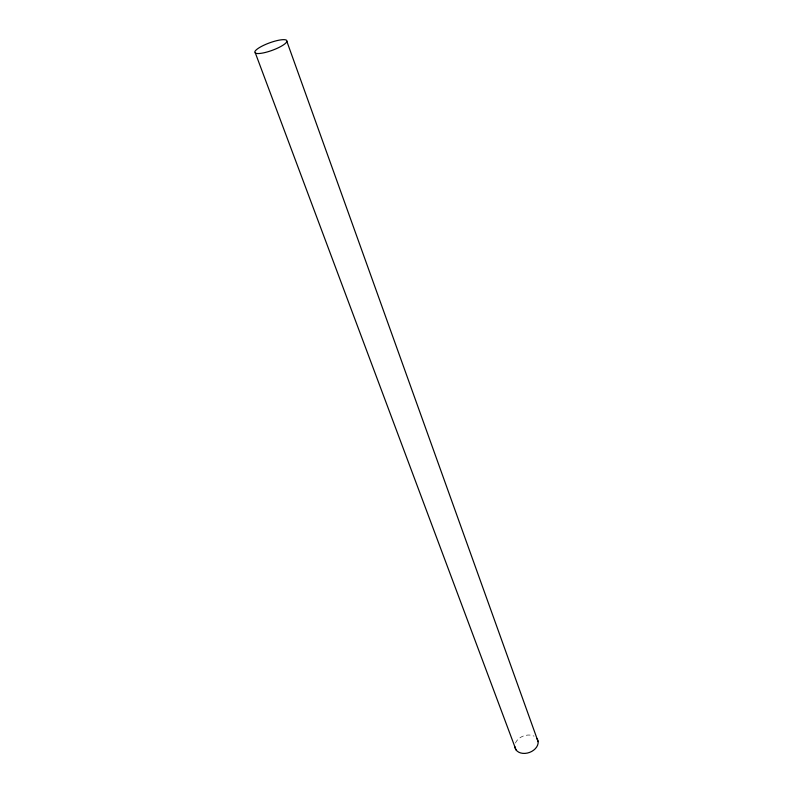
<?xml version="1.0" encoding="UTF-8"?>
<svg xmlns="http://www.w3.org/2000/svg" width="793" height="793" viewBox="0 0 793 793"><rect width="100%" height="100%" fill="white"/><g stroke="black" fill="none" stroke-linecap="round" stroke-linejoin="round"><path stroke-width="0.59" stroke-dasharray="3.96 2.97" d="M515.44 743.061A12.004 8.763 -20.1 0 1 534.076 736.162"/><path stroke-width="1.19" d="M255.376 53.072L515.995 749.841M286.897 41.484A17.079 3.965 -20.1 0 1 261.531 53.24A17.079 3.965 -20.1 0 1 264.198 45.072A17.079 3.965 -20.1 0 1 286.897 41.484L538.11 741.663M536.881 738.471A12.004 8.763 -20.1 0 1 529.546 752.428A12.004 8.763 -20.1 0 1 514.835 746.629"/></g></svg>
